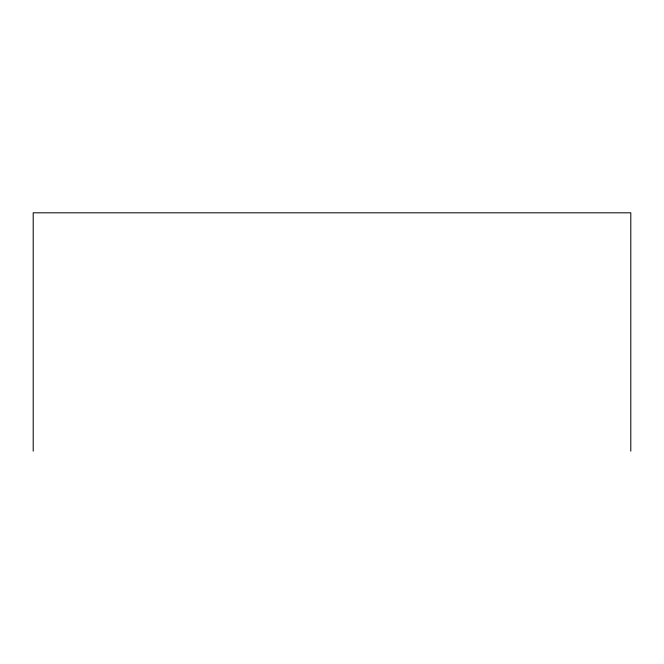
<?xml version="1.0" encoding="UTF-8"?>
<svg xmlns="http://www.w3.org/2000/svg" width="664" height="664" viewBox="0 0 664 664"><rect width="100%" height="100%" fill="white"/><g stroke="black" fill="none" stroke-linecap="round" stroke-linejoin="round"><path stroke-width="1" d="M630.8 451.188L630.8 212.812L33.2 212.812L33.2 451.188"/></g></svg>
